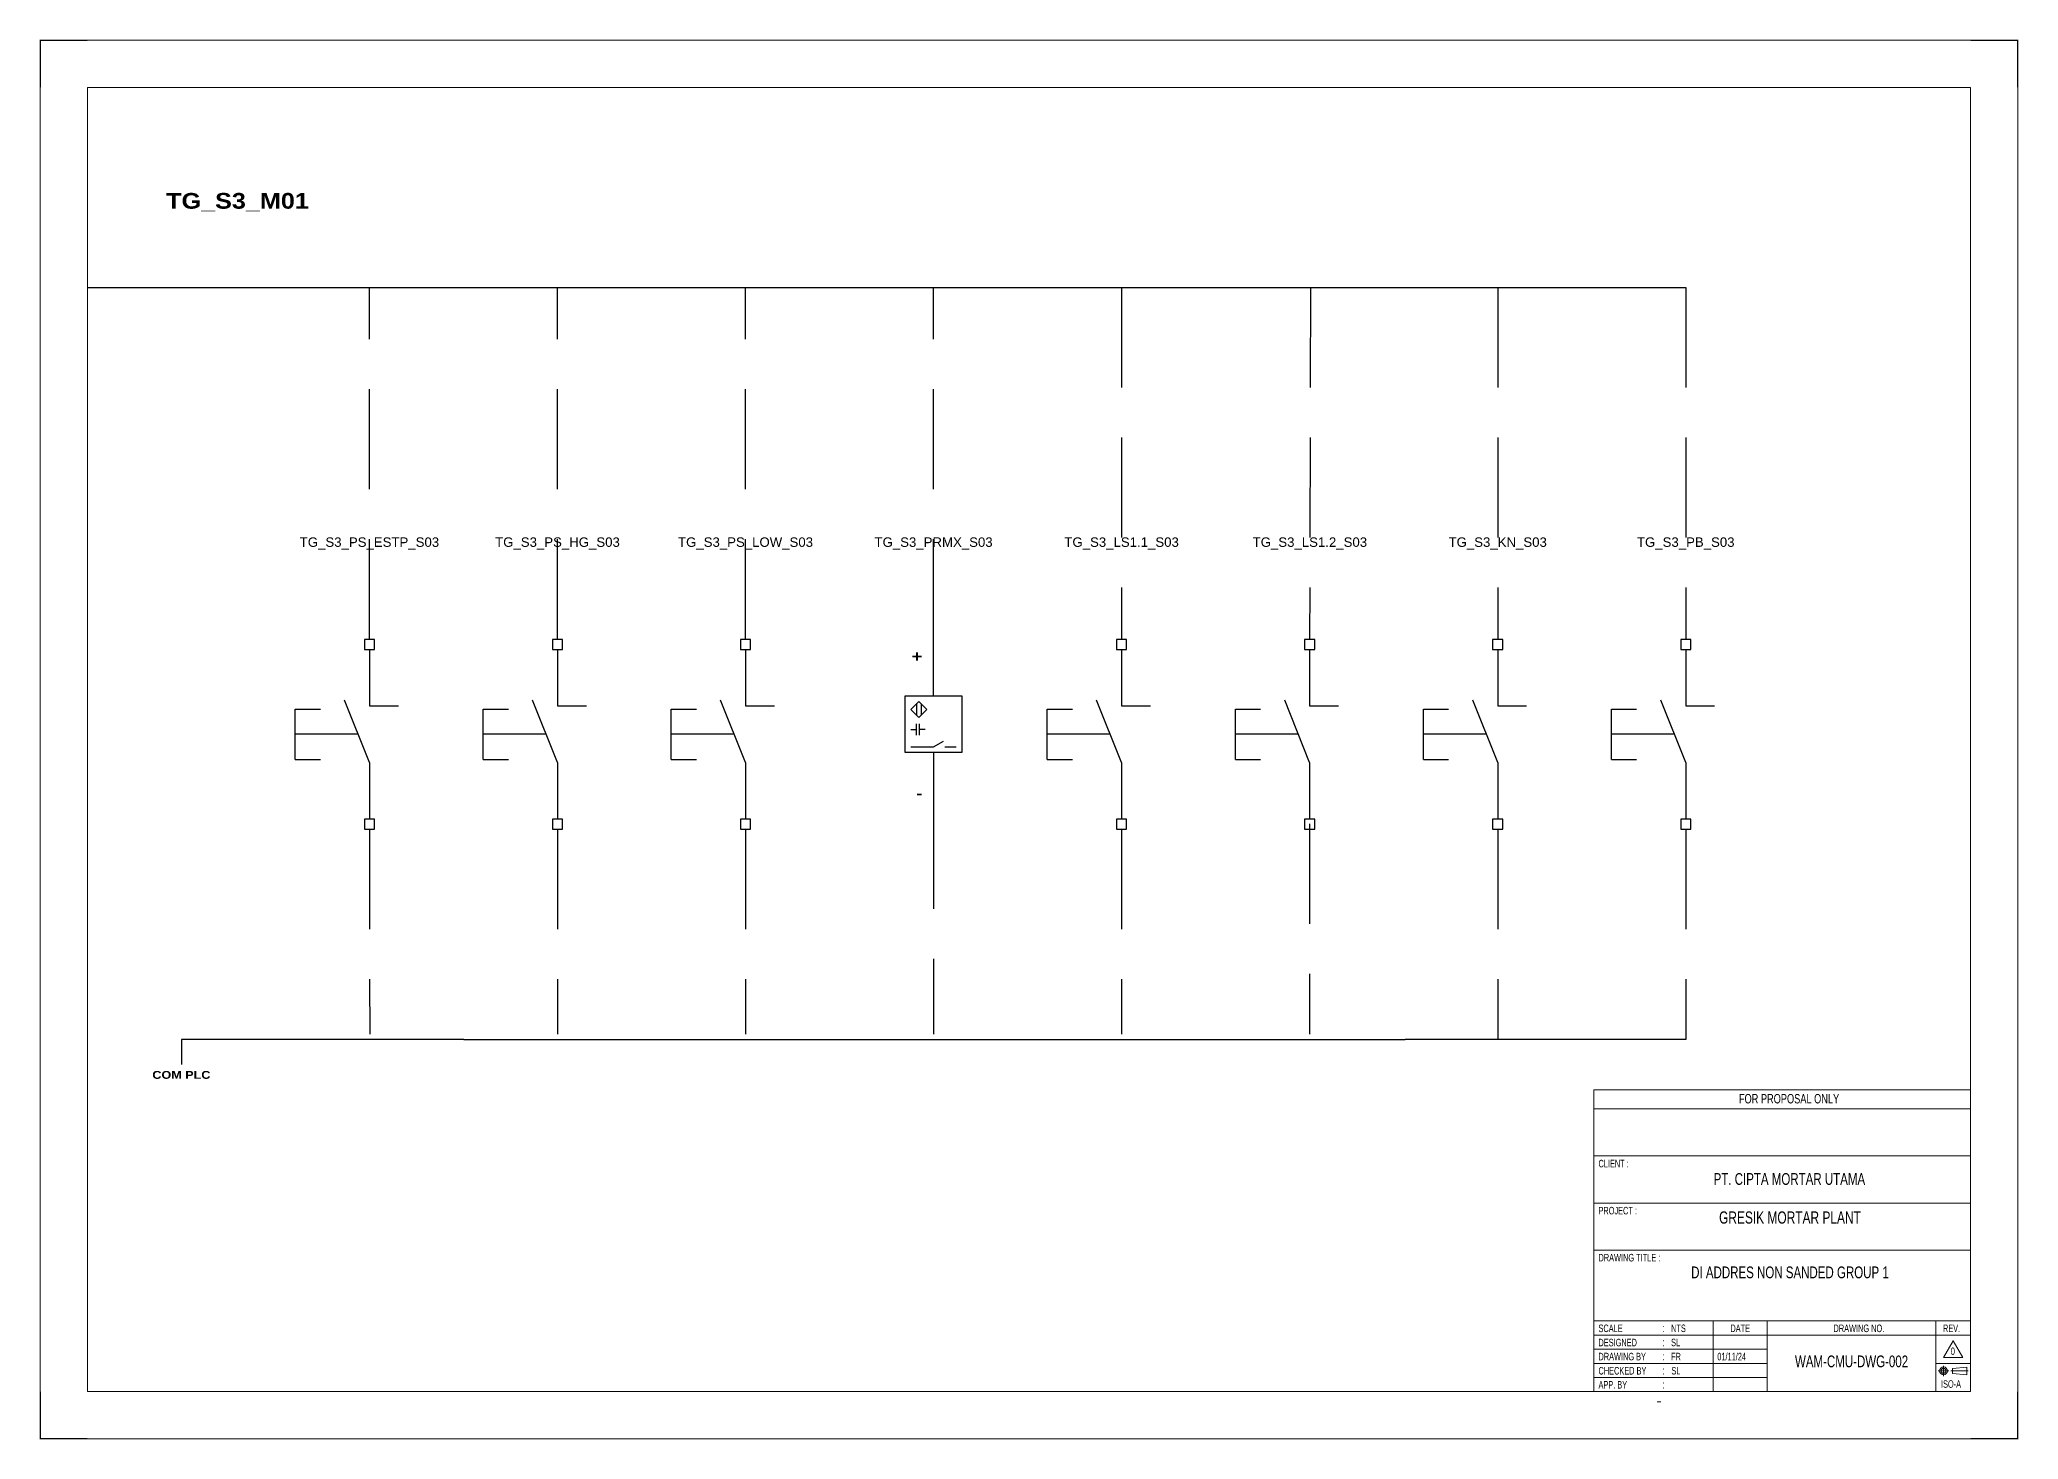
# Model space of a CAD drawing. Header units: centimetres. Extents: x -6233 to 67854, y 107 to 55669.
# Drawn here: x 46016 to 52298, y 42824 to 47268 of the extents above; entities that cross this region are included whole.
import ezdxf
from ezdxf.enums import TextEntityAlignment as Align

# ---------------------------------------------------------------- set-up
doc = ezdxf.new("R2010")
doc.units = ezdxf.units.CM
doc.header["$LTSCALE"] = 25.4
doc.linetypes.add('CENTER', pattern=[2, 1.25, -0.25, 0.25, -0.25])
doc.linetypes.add('HIDDEN', pattern=[0.375, 0.25, -0.125])
for name, color, linetype in [('1', 7, 'Continuous'), ('Etiket-Line-L', 7, 'Continuous'), ('EtIket-Line-S', 2, 'Continuous'), ('Etiket-Text-List0', 2, 'Continuous'), ('Etiket-Text-List1', 3, 'Continuous'), ('Etiket-Text-List2', 1, 'Continuous')]:
    doc.layers.add(name, color=color, linetype=linetype)
for name, color, linetype, lineweight in [('Center_line', 2, 'CENTER', 5), ('Etiket', 7, 'Continuous', 5), ('Object', 4, 'Continuous', 25)]:
    doc.layers.add(name, color=color, linetype=linetype, lineweight=lineweight)
doc.styles.add('Bold', font='ariblk.ttf', dxfattribs={"height": 25.4})
doc.styles.add('DIM', font='romans', dxfattribs={"height": 6.096})
doc.styles.get("Standard").update_dxf_attribs({"font": 'arial.ttf', "height": 25.4})

# ---------------------------------------------------------------- blocks, each defined once
blk = doc.blocks.new('x5 Out Line')
at = {"const_width": 0.3}
for points in [[(9.65, 286.71), (0, 286.71), (0, 277.06)], [(405.45, 277.06), (405.45, 286.71), (395.8, 286.71)], [(0, 9.65), (0, 0), (9.65, 0)], [(405.45, 9.65), (405.45, 0), (395.8, 0)]]:
    blk.add_lwpolyline(points, dxfattribs=at)
at = {"lineweight": 15}
blk.add_lwpolyline([(395.8, 9.65), (395.8, 277.06), (9.65, 277.06), (9.65, 9.65)], close=True, dxfattribs=at)
at = {"layer": 'EtIket-Line-S', "lineweight": 9, "ltscale": 0.5}
blk.add_lwpolyline([(0, 0), (405.45, 0), (405.45, 286.71), (0, 286.71)], close=True, dxfattribs=at)
blk = doc.blocks.new('A$C6CDB76E5')
at = {"lineweight": 15}
for p, q in [((-196.2, 0), (-196.2, 157.1)), ((-196.2, 157.1), (0, 157.1)), ((0, 0), (0, 157.1)), ((-196.2, 147.3), (0, 147.3)), ((-196.2, 122.8), (0, 122.8)), ((-196.2, 98.2), (0, 98.2)), ((-196.2, 73.7), (0, 73.7)), ((-196.2, 36.8), (0, 36.8)), ((-134, 0), (-134, 36.8)), ((-105.9, 0), (-105.9, 36.8)), ((-18.1, 0), (-18.1, 36.8)), ((-196.2, 29.4), (0, 29.4)), ((-196.2, 22.1), (-105.9, 22.1)), ((-196.2, 14.7), (-105.9, 14.7)), ((-18.1, 14.7), (0, 14.7)), ((-196.2, 7.4), (-105.9, 7.4))]:
    blk.add_line(p, q, dxfattribs=at)
at = {"layer": 'Center_line', "lineweight": 13}
for p, q in [((-16.9, 10.8), (-11.3, 10.8)), ((-14.1, 13.5), (-14.1, 8)), ((-10.3, 10.8), (-1.2, 10.8))]:
    blk.add_line(p, q, dxfattribs=at)
at = {"layer": 'Etiket-Line-L', "lineweight": 15}
for p, q in [((0, 0), (0, 122.6)), ((-196.2, 0), (0, 0))]:
    blk.add_line(p, q, dxfattribs=at)
blk.add_lwpolyline([(-9, 26.4), (-4, 17.7), (-14.1, 17.7)], close=True, dxfattribs=at)
at = {"layer": 'Object', "lineweight": 15}
blk.add_lwpolyline([(-9.5, 9.5), (-1.9, 8.7), (-1.9, 12.8), (-9.5, 12)], close=True, dxfattribs=at)
for radius in [2.03, 1.27]:
    blk.add_circle((-14.1, 10.8), radius, dxfattribs=at)
at = {"layer": '1', "color": 3, "lineweight": 9, "width": 0.7}
blk.add_text('ISO-A', height=3.91, dxfattribs=at).set_placement((-15.4, 2))
at = {"layer": 'Etiket-Text-List0', "lineweight": 13, "width": 0.7}
for s, height, p in [('CLIENT :', 3.92, (-193.8, 116.8)), ('PROJECT :', 3.92, (-193.8, 92.3)), ('DRAWING TITLE :', 3.923, (-193.8, 67.8)), ('SCALE', 3.92, (-193.8, 31)), (':', 4.17, (-160.6, 31)), ('DATE', 3.92, (-125.1, 31)), ('DRAWING NO.', 3.923, (-71.4, 31)), ('REV.', 3.92, (-14.4, 31)), ('DESIGNED', 3.92, (-193.8, 23.6)), (':', 4.17, (-160.6, 23.6)), ('CHECKED BY ', 3.923, (-193.8, 8.9)), ('DRAWING BY', 3.92, (-193.8, 16.3)), (':', 4.17, (-160.6, 16.3)), (':', 4.17, (-160.6, 8.9)), ('APP. BY ', 3.92, (-193.8, 1.6)), (':', 4.17, (-160.6, 1.6))]:
    blk.add_text(s, height=height, dxfattribs=at).set_placement(p)
at = {"layer": 'Etiket-Text-List1', "lineweight": 9, "width": 0.7}
for tag, p in [('1:XXXX', (-156, 31)), ('EN', (-156, 23.6)), ('DD/MM/YY', (-131.3, 23.6)), ('1', (-10.3, 19.1)), ('EN', (-156, 16.3)), ('EN', (-155.8, 8.9)), ('DD/MM/YY', (-131.3, 16.3)), ('DD/MM/YY', (-131.3, 8.9)), ('EN', (-155.7, 1.6)), ('DD/MM/YY', (-131.3, 1.6))]:
    blk.add_attdef(tag, p, '', height=3.92, dxfattribs=at)
at = {"layer": 'Etiket-Text-List2', "lineweight": 13, "width": 0.7}
for tag, height, p in [('FOR FABRICATION', 4.9, (-94.6, 150.1)), ('CLIENT_NAME', 6.13, (-94.1, 107.7)), ('PROJECT_1', 4.9, (-94.1, 87.5)), ('PROJECT_2', 4.9, (-94.1, 79.2)), ('DRAWING_TITLE1', 6.13, (-94.1, 59)), ('DRAWING_TITLE2', 6.13, (-94.1, 49.9)), ('DRAWING_TITLE3', 6.13, (-94.1, 40.1)), ('LDP-X-XXX-AR-01', 6.13, (-62, 12.7))]:
    blk.add_attdef(tag, text='', height=height, dxfattribs=at).set_placement(p, align=Align.CENTER)

msp = doc.modelspace()

# ---------------------------------------------------------------- linework, layer by layer
at = {"color": 146, "ltscale": 50, "true_color": 0x105689}
for p, q in [((46167.4, 46480.9), (46764.4, 46480.9)), ((46764.4, 46480.9), (47361.4, 46480.9)), ((47361.4, 46480.9), (47958.4, 46480.9)), ((47958.4, 46480.9), (48555.4, 46480.9)), ((48555.4, 46480.9), (49152.4, 46480.9)), ((49152.4, 46480.9), (49749.4, 46480.9)), ((49749.4, 46480.9), (50346.4, 46480.9)), ((50346.4, 46480.9), (50943.4, 46480.9)), ((50943.4, 46480.9), (51241.9, 46480.9)), ((47362.4, 44093.6), (46465.9, 44093.6)), ((46465.9, 44093.6), (46465.9, 44013.6)), ((47362.4, 44093.6), (48557.4, 44093.6)), ((48557.4, 44093.6), (48557.4, 44093.6)), ((48557.4, 44093.6), (49752.4, 44093.6)), ((49752.4, 44093.6), (50351.5, 44093.6)), ((51241.9, 44093.6), (50351.5, 44093.6))]:
    msp.add_line(p, q, dxfattribs=at)
at = {"color": 146, "linetype": 'HIDDEN', "ltscale": 50, "true_color": 0x105689}
for p, q in [((47062.9, 45363.8), (47062.9, 46480.9)), ((47659.9, 45363.8), (47659.9, 46480.9)), ((48256.9, 45363.8), (48256.9, 46480.9)), ((48853.9, 45363.8), (48853.9, 46480.9)), ((49450.9, 46480.9), (49450.9, 45363.8)), ((50050.4, 46480.9), (50047.9, 45363.8)), ((50644.9, 46480.9), (50644.9, 45363.8)), ((51241.9, 46480.9), (51241.9, 45363.8)), ((48853.9, 44825.4), (48853.9, 44110.7)), ((47062.9, 44761.4), (47063.7, 44110.7)), ((47659.9, 44761.4), (47659.9, 44110.7)), ((48256.9, 44761.4), (48256.9, 44110.7)), ((49450.9, 44761.4), (49450.9, 44110.7)), ((50047.9, 44778.4), (50047.9, 44110.7)), ((50644.9, 44761.4), (50644.9, 44093.6)), ((51241.9, 44761.4), (51241.9, 44093.6))]:
    msp.add_line(p, q, dxfattribs=at)
at = {"ltscale": 50}
for p, q in [((48853.9, 45184.3), (48853.9, 45363.8)), ((47062.9, 45331.8), (47062.9, 45152.3)), ((47659.9, 45331.8), (47659.9, 45152.3)), ((48256.9, 45331.8), (48256.9, 45152.3)), ((49450.9, 45331.8), (49450.9, 45152.3)), ((50047.9, 45331.8), (50047.9, 45152.3)), ((50644.9, 45331.8), (50644.9, 45152.3)), ((51241.9, 45331.8), (51241.9, 45152.3)), ((48782.2, 45077.6), (48800.1, 45077.6)), ((48827, 45077.6), (48809.1, 45077.6)), ((48853.9, 45004.8), (48853.9, 44825.4)), ((48889.8, 45022.8), (48925.7, 45022.8)), ((47062.9, 44972.8), (47062.9, 44793.4)), ((47659.9, 44972.8), (47659.9, 44793.4)), ((48256.9, 44972.8), (48256.9, 44793.4)), ((49450.9, 44972.8), (49450.9, 44793.4)), ((50047.9, 44972.8), (50047.9, 44793.4)), ((50644.9, 44972.8), (50644.9, 44793.4)), ((51241.9, 44972.8), (51241.9, 44793.4))]:
    msp.add_line(p, q, dxfattribs=at)
at = {"ltscale": 500}
for p, q in [((47062.9, 44972.8), (46983.7, 45170.9)), ((47659.9, 44972.8), (47580.7, 45170.9)), ((48256.9, 44972.8), (48177.7, 45170.9)), ((49450.9, 44972.8), (49371.7, 45170.9)), ((50047.9, 44972.8), (49968.7, 45170.9)), ((50644.9, 44972.8), (50565.7, 45170.9)), ((51241.9, 44972.8), (51162.7, 45170.9)), ((46827, 44982.6), (46827, 45142.6)), ((46827, 45142.6), (46907, 45142.6)), ((47062.9, 45152.3), (47154.7, 45152.3)), ((47424, 44982.6), (47424, 45142.6)), ((47424, 45142.6), (47504, 45142.6)), ((47659.9, 45152.3), (47751.7, 45152.3)), ((48021, 44982.6), (48021, 45142.6)), ((48021, 45142.6), (48101, 45142.6)), ((48256.9, 45152.3), (48348.7, 45152.3)), ((49215, 44982.6), (49215, 45142.6)), ((49215, 45142.6), (49295, 45142.6)), ((49450.9, 45152.3), (49542.7, 45152.3)), ((49812, 44982.6), (49812, 45142.6)), ((49812, 45142.6), (49892, 45142.6)), ((50047.9, 45152.3), (50139.7, 45152.3)), ((50409, 44982.6), (50409, 45142.6)), ((50409, 45142.6), (50489, 45142.6)), ((50644.9, 45152.3), (50736.7, 45152.3)), ((51006, 44982.6), (51006, 45142.6)), ((51006, 45142.6), (51086, 45142.6)), ((51241.9, 45152.3), (51333.7, 45152.3)), ((47027, 45062.6), (46827, 45062.6)), ((47624, 45062.6), (47424, 45062.6)), ((48221, 45062.6), (48021, 45062.6)), ((49415, 45062.6), (49215, 45062.6)), ((50012, 45062.6), (49812, 45062.6)), ((50609, 45062.6), (50409, 45062.6)), ((51206, 45062.6), (51006, 45062.6)), ((46827, 44982.6), (46907, 44982.6)), ((47424, 44982.6), (47504, 44982.6)), ((48021, 44982.6), (48101, 44982.6)), ((49215, 44982.6), (49295, 44982.6)), ((49812, 44982.6), (49892, 44982.6)), ((50409, 44982.6), (50489, 44982.6)), ((51006, 44982.6), (51086, 44982.6))]:
    msp.add_line(p, q, dxfattribs=at)
for points in [[(47046.9, 45331.8), (47078.9, 45331.8), (47078.9, 45363.8), (47046.9, 45363.8)], [(47643.9, 45331.8), (47675.9, 45331.8), (47675.9, 45363.8), (47643.9, 45363.8)], [(48240.9, 45331.8), (48272.9, 45331.8), (48272.9, 45363.8), (48240.9, 45363.8)], [(49434.9, 45331.8), (49466.9, 45331.8), (49466.9, 45363.8), (49434.9, 45363.8)], [(50031.9, 45331.8), (50063.9, 45331.8), (50063.9, 45363.8), (50031.9, 45363.8)], [(50628.9, 45331.8), (50660.9, 45331.8), (50660.9, 45363.8), (50628.9, 45363.8)], [(51225.9, 45331.8), (51257.9, 45331.8), (51257.9, 45363.8), (51225.9, 45363.8)], [(47046.9, 44761.4), (47078.9, 44761.4), (47078.9, 44793.4), (47046.9, 44793.4)], [(47643.9, 44761.4), (47675.9, 44761.4), (47675.9, 44793.4), (47643.9, 44793.4)], [(48240.9, 44761.4), (48272.9, 44761.4), (48272.9, 44793.4), (48240.9, 44793.4)], [(49434.9, 44761.4), (49466.9, 44761.4), (49466.9, 44793.4), (49434.9, 44793.4)], [(50031.9, 44761.4), (50063.9, 44761.4), (50063.9, 44793.4), (50031.9, 44793.4)], [(50628.9, 44761.4), (50660.9, 44761.4), (50660.9, 44793.4), (50628.9, 44793.4)], [(51225.9, 44761.4), (51257.9, 44761.4), (51257.9, 44793.4), (51225.9, 44793.4)]]:
    msp.add_lwpolyline(points, close=True, dxfattribs=at)
at = {"ltscale": 50}
for points in [[(48764.2, 45184.3), (48943.7, 45184.3), (48943.7, 45004.8), (48764.2, 45004.8)], [(48807.5, 45115.6), (48782.2, 45141), (48807.5, 45166.4), (48832.9, 45141)]]:
    msp.add_lwpolyline(points, close=True, dxfattribs=at)
for points in [[(48800.4, 45122.8), (48800.4, 45159.2)], [(48814.7, 45159.2), (48814.7, 45122.8)], [(48800.1, 45059.7), (48800.1, 45077.6), (48800.1, 45095.6)], [(48809.1, 45059.7), (48809.1, 45077.6), (48809.1, 45095.6)], [(48782.2, 45022.8), (48853.9, 45022.8), (48885, 45040.7)]]:
    msp.add_lwpolyline(points, dxfattribs=at)

# ---------------------------------------------------------------- block references
at = {"layer": 'Etiket', "lineweight": 0}
ref = msp.add_blockref('A$C6CDB76E5', (52146.3, 42975.6), dxfattribs=dict(at, xscale=6.095870930054101, yscale=6.095870930054101, zscale=6.095870930054101))
ref.add_attrib('FOR FABRICATION', 'FOR PROPOSAL ONLY', dxfattribs={"layer": 'Etiket-Text-List2', "lineweight": 13, "height": 29.894, "width": 0.7}).set_placement((51569.9, 43890.5), align=Align.CENTER)
ref.add_attrib('CLIENT_NAME', 'PT. CIPTA MORTAR UTAMA', dxfattribs={"layer": 'Etiket-Text-List2', "lineweight": 13, "height": 37.368, "width": 0.7}).set_placement((51570.9, 43632), align=Align.CENTER)
ref.add_attrib('PROJECT_1', 'GRESIK MORTAR PLANT', dxfattribs={"layer": 'Etiket-Text-List2', "lineweight": 13, "height": 38.709, "width": 0.7}).set_placement((51572.8, 43509), align=Align.CENTER)
ref.add_attrib('DRAWING_TITLE1', 'DI ADDRES NON SANDED GROUP 1', dxfattribs={"layer": 'Etiket-Text-List2', "lineweight": 13, "height": 37.368, "width": 0.7}).set_placement((51572.8, 43335.5), align=Align.CENTER)
ref.add_attrib('1:XXXX', 'NTS', (51195.4, 43164.6), dxfattribs={"layer": 'Etiket-Text-List1', "lineweight": 13, "height": 23.92, "width": 0.7})
ref.add_attrib('EN', 'SL', (51195.4, 43119.7), dxfattribs={"layer": 'Etiket-Text-List1', "lineweight": 13, "height": 23.92, "width": 0.7})
ref.add_attrib('EN', 'FR', (51195.4, 43074.9), dxfattribs={"layer": 'Etiket-Text-List1', "lineweight": 13, "height": 23.92, "width": 0.7})
ref.add_attrib('DD/MM/YY', '01/11/24', (51342.2, 43074.9), dxfattribs={"layer": 'Etiket-Text-List1', "lineweight": 13, "height": 23.92, "width": 0.7})
ref.add_attrib('EN', 'SL', (51196.3, 43030), dxfattribs={"layer": 'Etiket-Text-List1', "lineweight": 13, "height": 23.92, "width": 0.7})
ref.add_attrib('LDP-X-XXX-AR-01', 'WAM-CMU-DWG-002', dxfattribs={"layer": 'Etiket-Text-List2', "lineweight": 15, "height": 37.368, "width": 0.7}).set_placement((51768.3, 43052.9), align=Align.CENTER)
ref.add_attrib('1', '0', (52083.5, 43091.8), dxfattribs={"layer": 'Etiket-Text-List1', "lineweight": 13, "height": 23.9, "width": 0.7})
at = {"layer": 'Etiket-Line-L', "lineweight": 0}
ref = msp.add_blockref('x5 Out Line', (46018, 42826.2), dxfattribs=dict(at, xscale=15.48351216233742, yscale=15.48351216233742, zscale=15.48351216233742))
ref.add_attrib('FILE_NAME', '-', (51148.1, 42934.1), dxfattribs={"layer": 'Etiket-Text-List1', "lineweight": 13, "height": 21.7, "style": 'DIM', "width": 0.7})

# ---------------------------------------------------------------- texts
at = {"ltscale": 500, "style": 'Bold'}
msp.add_text('TG_S3_M01', height=50, dxfattribs=at).set_placement((46417.4, 46730.9))
at = {"ltscale": 50}
for s, p in [('TG_S3_PS_ESTP_S03', (47062.9, 45672.4)), ('TG_S3_PS_HG_S03', (47659.9, 45672.4)), ('TG_S3_PS_LOW_S03', (48256.9, 45672.4)), ('TG_S3_PRMX_S03', (48853.9, 45672.4)), ('TG_S3_LS1.1_S03', (49450.9, 45672.4)), ('TG_S3_LS1.2_S03', (50048.6, 45672.4)), ('TG_S3_KN_S03', (50644.9, 45672.4)), ('TG_S3_PB_S03', (51241.9, 45672.4))]:
    msp.add_text(s, height=30, dxfattribs=at).set_placement(p, align=Align.MIDDLE_CENTER)
at = {"ltscale": 500, "style": 'Bold'}
msp.add_text('+', height=35.9, dxfattribs=at).set_placement((48818, 45327.9), align=Align.TOP_RIGHT)
msp.add_text('-', height=35.9, dxfattribs=at).set_placement((48818, 44846.9), align=Align.BOTTOM_RIGHT)
at = {"ltscale": 50, "style": 'Bold'}
msp.add_text('COM PLC', height=25, dxfattribs=at).set_placement((46465.9, 43993.6), align=Align.TOP_CENTER)

doc.saveas('drawing.dxf')
